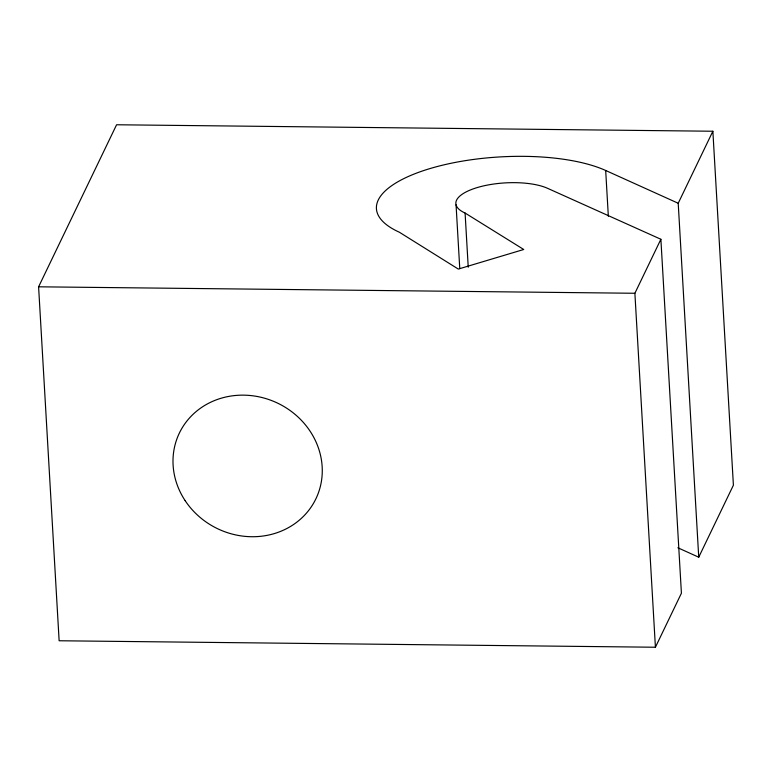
<?xml version="1.0" encoding="UTF-8"?>
<svg xmlns="http://www.w3.org/2000/svg" width="772" height="772" viewBox="0 0 772 772"><rect width="100%" height="100%" fill="white"/><g stroke="black" fill="none" stroke-linecap="round" stroke-linejoin="round"><path stroke-width="1.16" d="M468.237 267.218L465.091 213.043A50.518 17.804 -3.3 0 1 477.192 187.577A50.518 17.804 -3.3 0 1 547.493 188.281L660.88 239.262L681.415 593.214L655.418 647.235L59.135 640.76L38.6 286.808L116.582 124.765L712.865 131.24L733.4 485.192L698.737 557.21L677.864 547.773M655.418 647.235L634.883 293.273L660.88 239.262M698.737 557.21L678.212 203.258L712.865 131.24M38.6 286.808L634.883 293.273M465.091 213.043L523.744 249.491L458.307 269.071L399.365 232.227A126.29 44.506 -3.3 0 1 430.004 168.566A126.29 44.506 -3.3 0 1 605.682 170.477L678.212 203.258M605.682 170.477L608.336 216.228M456.059 204.841L459.765 268.646M185.135 500.632A75.772 69.596 25.7 0 0 314.233 502.032A75.772 69.596 25.7 0 0 243.518 395.148A75.772 69.596 25.7 0 0 185.135 500.632"/></g></svg>
